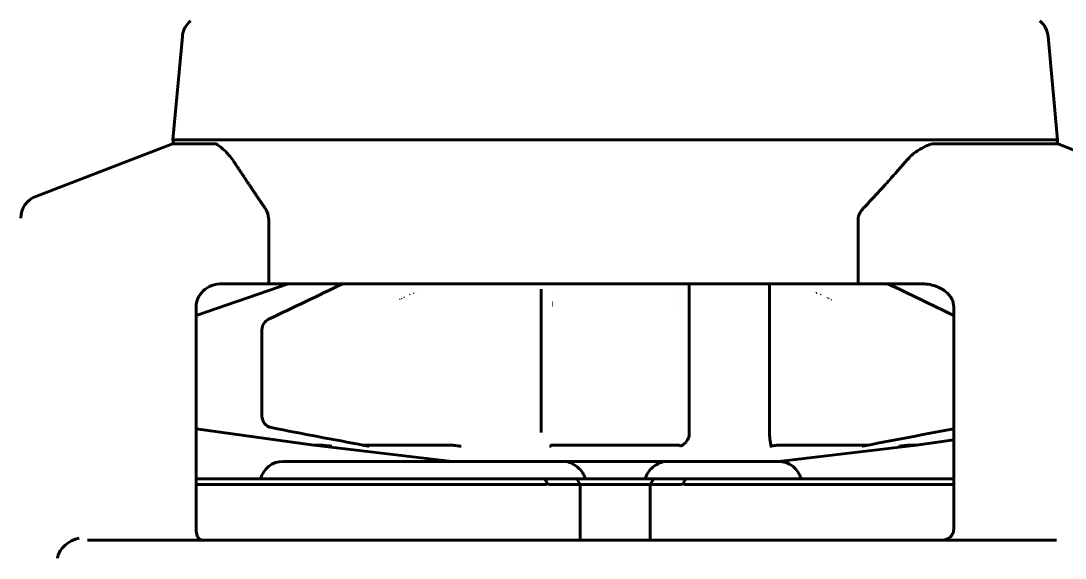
# Model space of a CAD drawing. Header units: millimetres. Extents: x 0 to 51860, y 0 to 5940.
# Drawn here: x 4627.2 to 4716.8, y 1746.2 to 1792.3 of the extents above; entities that cross this region are included whole.
import ezdxf

# ---------------------------------------------------------------- set-up
doc = ezdxf.new("R2010")
doc.units = ezdxf.units.MM
doc.header["$LTSCALE"] = 10
doc.layers.add('가시적인 것(ISO)', color=3, linetype='Continuous', lineweight=40)
doc.layers.add('치수(ISO)', color=2, linetype='Continuous', lineweight=25)
doc.styles.add('치수 텍스트_PSTEK_POSCO', font='isocp.shx')
doc.dimstyles.new('치수_PSTEK_POSCO', dxfattribs={"dimscale": 10, "dimtxt": 3.5, "dimasz": 2.5, "dimexe": 2, "dimexo": 2.5, "dimgap": 1, "dimtad": 1, "dimrnd": 1e-08, "dimdsep": 46, "dimtxsty": '치수 텍스트_PSTEK_POSCO', "dimcen": 0.09, "dimdle": 10, "dimclrd": 7, "dimclre": 7, "dimclrt": 2, "dimadec": 1, "dimazin": 2, "dimtfac": 1, "dimtmove": 0, "dimatfit": 3, "dimfxl": 0, "dimtolj": 1, "dimlwd": -1, "dimlwe": -1, "dimarcsym": 0})

# ---------------------------------------------------------------- blocks, each defined once
blk = doc.blocks.new('*D24')
at = {"layer": 'Defpoints', "color": 0}
for p in [(3893.189, 1812.006), (4763.189, 1812.006), (4763.189, 1549.441)]:
    blk.add_point(p, dxfattribs=at)
at = {"layer": '치수(ISO)', "color": 7}
for p, q in [((3893.189, 1787.006), (3893.189, 1529.441)), ((4763.189, 1787.006), (4763.189, 1529.441)), ((3918.189, 1549.441), (4738.189, 1549.441))]:
    blk.add_line(p, q, dxfattribs=at)
for points in [[(3918.189, 1553.607), (3918.189, 1545.274), (3893.189, 1549.441)], [(4738.189, 1553.607), (4738.189, 1545.274), (4763.189, 1549.441)]]:
    blk.add_solid(points, dxfattribs=at)
at = {"layer": '치수(ISO)', "color": 2, "insert": (4296.675, 1576.941), "char_height": 35, "attachment_point": 4, "style": '치수 텍스트_PSTEK_POSCO'}
blk.add_mtext('\\A1;870', dxfattribs=at)

msp = doc.modelspace()

# ---------------------------------------------------------------- linework, layer by layer
at = {"layer": '가시적인 것(ISO)'}
for p, q in [((4641.0425, 1790.9439), (4640.2373, 1782.0875)), ((4715.3353, 1790.9439), (4716.1405, 1782.0875)), ((4640.1889, 1781.7463), (4628.4709, 1777.2394)), ((4643.6287, 1781.7463), (4640.1889, 1781.7463)), ((4640.2373, 1782.0875), (4716.1405, 1782.0875)), ((4643.6287, 1781.7463), (4643.9097, 1781.7463)), ((4705.4066, 1781.7463), (4705.8949, 1781.7463)), ((4716.1889, 1781.7463), (4705.8951, 1781.7463)), ((4716.1889, 1781.7463), (4737.689, 1773.1462)), ((4648.4568, 1775.2056), (4648.4568, 1769.7463)), ((4699.0216, 1775.2056), (4699.0216, 1769.7463)), ((4650.1254, 1769.7463), (4642.2202, 1767.032)), ((4644.4584, 1769.7463), (4648.4568, 1769.7463)), ((4699.0216, 1769.7463), (4648.4568, 1769.7463)), ((4699.0216, 1769.7463), (4704.4139, 1769.7463)), ((4661.1532, 1769.0858), (4661.157, 1769.0858)), ((4671.8389, 1765.7923), (4671.8389, 1769.2695)), ((4672.7846, 1769.1063), (4672.78, 1769.1063)), ((4683.5976, 1769.1063), (4683.5931, 1769.1063)), ((4684.5389, 1769.5271), (4684.5389, 1765.7923)), ((4691.4174, 1769.5063), (4691.4174, 1756.8844)), ((4695.2208, 1769.0858), (4695.2246, 1769.0858)), ((4672.79, 1768.1063), (4672.7855, 1768.1063)), ((4672.7864, 1767.9063), (4672.7904, 1767.9063)), ((4683.5874, 1767.9063), (4683.5913, 1767.9063)), ((4683.5877, 1768.1063), (4683.5922, 1768.1063)), ((4642.2202, 1767.7463), (4642.2202, 1748.7463)), ((4707.2363, 1767.7463), (4707.2363, 1748.7463)), ((4647.8752, 1765.7923), (4647.8752, 1758.3783)), ((4671.8389, 1765.7923), (4671.8389, 1758.3783)), ((4684.5389, 1758.3783), (4684.5389, 1765.7923)), ((4671.8389, 1756.9875), (4671.8389, 1758.3783)), ((4684.5389, 1758.3783), (4684.5389, 1756.8844)), ((4652.3389, 1755.9063), (4642.2202, 1757.296)), ((4684.5389, 1756.8844), (4684.5389, 1756.8844)), ((4704.0389, 1755.9063), (4707.2363, 1756.3454)), ((4652.9046, 1755.9063), (4652.3389, 1755.9063)), ((4664.1889, 1754.5063), (4652.3389, 1755.9063)), ((4664.1132, 1755.9063), (4656.5072, 1755.9063)), ((4683.5672, 1755.9063), (4672.8106, 1755.9063)), ((4692.1889, 1754.5063), (4704.0389, 1755.9063)), ((4699.8706, 1755.9063), (4692.2648, 1755.9063)), ((4704.0389, 1755.9063), (4703.4732, 1755.9063)), ((4649.6889, 1754.5063), (4673.1032, 1754.5063)), ((4673.1032, 1754.5063), (4673.5626, 1754.5063)), ((4674.2867, 1754.5063), (4673.5626, 1754.5063)), ((4682.0912, 1754.5063), (4674.2867, 1754.5063)), ((4682.8152, 1754.5063), (4682.0912, 1754.5063)), ((4682.8152, 1754.5063), (4683.2746, 1754.5063)), ((4683.2746, 1754.5063), (4692.1889, 1754.5063)), ((4642.2202, 1753.0063), (4672.1519, 1753.0063)), ((4674.8921, 1753.0063), (4672.1519, 1753.0063)), ((4674.8921, 1753.0063), (4675.1889, 1752.5063)), ((4681.4857, 1753.0063), (4674.8921, 1753.0063)), ((4681.4857, 1753.0063), (4681.1889, 1752.5063)), ((4684.2259, 1753.0063), (4681.4857, 1753.0063)), ((4684.2259, 1753.0063), (4707.2363, 1753.0063)), ((4672.0735, 1752.5063), (4642.2202, 1752.5063)), ((4672.5908, 1752.5063), (4675.1889, 1752.5063)), ((4675.1889, 1752.5063), (4681.1889, 1752.5063)), ((4675.1889, 1752.5063), (4675.1889, 1747.7463)), ((4681.1889, 1752.5063), (4683.787, 1752.5063)), ((4681.1889, 1752.5063), (4681.1889, 1747.7463)), ((4707.2363, 1752.5063), (4684.3043, 1752.5063)), ((4632.9019, 1747.7463), (4712.1661, 1747.7463)), ((4713.0465, 1747.7463), (4712.1661, 1747.7463)), ((4716.0462, 1747.7463), (4713.0465, 1747.7463))]:
    msp.add_line(p, q, dxfattribs=at)
for centre, radius, start, end in [((4643.0343, 1790.7628), 2, 130.081559, 174.805164), ((4713.3435, 1790.7628), 2, 5.194836, 49.918441), ((4642.2335, 1782.2105), 2, 183.52502, 193.421989), ((4714.1443, 1782.2105), 2, 346.578011, 356.47498), ((4629.1889, 1775.3727), 2, 111.037509, 180), ((4648.8752, 1765.7923), 1, 115.659287, 180), ((4648.8752, 1758.3783), 1, 180, 259.122388), ((4649.6889, 1752.5063), 2, 90, 165.522488), ((4692.1889, 1752.5063), 2, 14.477512, 90), ((4731.1889, 1719.7463), 36.5, 207.298748, 72.047639)]:
    msp.add_arc(centre, radius, start, end, dxfattribs=at)
for centre, major_axis, ratio, start_param, end_param in [((4690.7318, 1769.5063), (0, -0.9696), 0.7071068, 1.5707984, 1.592282), ((4648.8752, 1758.3783), (-0.1887, -0.982), 0.7006703, 6.2831627, 6.2833423), ((4683.7705, 1756.8716), (-0.0465, -0.8801), 0.8715111, 1.5298126, 1.6313126), ((4692.0984, 1756.8716), (-0.0245, 0.8809), 0.7725995, 1.534756, 1.636228), ((4673.5287, 1752.5063), (2.1602, 0), 0.9258426, 0.2526803, 0.8480621), ((4682.8491, 1752.5063), (-2.1602, 0), 0.9258426, 5.4351232, 6.0305051), ((4817.085, 1688.167), (154.3575, -135.5098), 0.3385996, 3.8815044, 3.8846496), ((4672.1519, 1753.0063), (0.4845, -0.4845), 0.254994, 5.4209211, 6.0335119), ((4684.2259, 1753.0063), (-0.4845, -0.4845), 0.254994, 0.2496734, 0.8622642), ((4539.3947, 1688.2125), (154.249, 135.4145), 0.3385996, 5.5401272, 5.5432746), ((4632.1837, 1746.2302), (-1.7144, -1.0315), 0.7968377, 4.2658467, 5.6247941), ((4631.3442, 1744.7176), (0.9914, -1.5782), 0.1623906, 3.301189, 3.3945689)]:
    msp.add_ellipse(centre, major_axis=major_axis, ratio=ratio, start_param=start_param, end_param=end_param, dxfattribs=at)
for points, knots in [([(4644.6336, 1781.2028), (4644.4892, 1781.3321), (4644.3608, 1781.4503), (4644.1216, 1781.6396), (4644.0128, 1781.7081), (4643.91, 1781.7462)], [-0.13506289, -0.13506289, -0.13506289, -0.13506289, -0.06753699, -0.06753699, 0, 0, 0, 0]), ([(4704.2025, 1781.2028), (4704.4161, 1781.3334), (4704.6172, 1781.4508), (4705.0199, 1781.64), (4705.2134, 1781.7081), (4705.4064, 1781.7465)], [0, 0, 0, 0, 0.08069619, 0.08069619, 0.16131554, 0.16131554, 0.16131554, 0.16131554]), ([(4644.6336, 1781.2028), (4644.771, 1781.0798), (4644.9084, 1780.9399), (4645.1773, 1780.6281), (4645.3076, 1780.4574), (4645.4259, 1780.2786)], [0.00000034, 0.00000034, 0.00000034, 0.00000034, 0.06459836, 0.06459836, 0.12919519, 0.12919519, 0.12919519, 0.12919519]), ([(4704.2025, 1781.2028), (4704.0472, 1781.1078), (4703.8922, 1780.9993), (4703.5953, 1780.7555), (4703.452, 1780.6192), (4703.3238, 1780.4709)], [-0.11761246, -0.11761246, -0.11761246, -0.11761246, -0.05880978, -0.05880978, 0, 0, 0, 0]), ([(4648.1411, 1776.2133), (4648.2032, 1776.1213), (4648.2563, 1776.0251), (4648.3954, 1775.7172), (4648.4568, 1775.4412), (4648.4568, 1775.2056)], [0.53317958, 0.53317958, 0.53317958, 0.53317958, 0.56384142, 0.56384142, 0.63453188, 0.63453188, 0.63453188, 0.63453188]), ([(4699.4697, 1776.2133), (4699.3603, 1776.0986), (4699.2646, 1775.9706), (4699.0919, 1775.659), (4699.0216, 1775.4162), (4699.0216, 1775.2056)], [-0.86340233, -0.86340233, -0.86340233, -0.86340233, -0.81970691, -0.81970691, -0.75651475, -0.75651475, -0.75651475, -0.75651475]), ([(4644.4584, 1769.7463), (4644.1706, 1769.7463), (4643.8309, 1769.6846), (4643.3111, 1769.4829), (4643.0352, 1769.3134), (4642.6546, 1768.9569), (4642.4776, 1768.7122), (4642.2802, 1768.2639), (4642.2202, 1767.9845), (4642.2202, 1767.7463)], [0.94688395, 0.94688395, 0.94688395, 0.94688395, 1.03319942, 1.03319942, 1.11414915, 1.11414915, 1.18965062, 1.18965062, 1.26110631, 1.26110631, 1.26110631, 1.26110631]), ([(4684.5187, 1769.7463), (4684.5191, 1769.7443), (4684.5194, 1769.7423), (4684.532, 1769.6706), (4684.5389, 1769.5992), (4684.5389, 1769.5271)], [0.068482842, 0.068482842, 0.068482842, 0.068482842, 0.069099294, 0.069099294, 0.090638796, 0.090638796, 0.090638796, 0.090638796]), ([(4691.414, 1769.7463), (4691.414, 1769.7443), (4691.4141, 1769.7423), (4691.4155, 1769.6707), (4691.4162, 1769.5992), (4691.4173, 1769.5271)], [-0.022245982, -0.022245982, -0.022245982, -0.022245982, -0.021627649, -0.021627649, -0.000000661, -0.000000661, -0.000000661, -0.000000661]), ([(4707.2363, 1767.7463), (4707.2363, 1767.9672), (4707.1721, 1768.2244), (4706.9576, 1768.6569), (4706.7541, 1768.8965), (4706.3017, 1769.268), (4705.957, 1769.4464), (4705.2768, 1769.6766), (4704.8085, 1769.7463), (4704.4139, 1769.7463)], [0, 0, 0, 0, 0.06627363, 0.06627363, 0.14484515, 0.14484515, 0.24188936, 0.24188936, 0.36026454, 0.36026454, 0.36026454, 0.36026454]), ([(4683.7501, 1755.8026), (4683.75, 1755.8028), (4683.7499, 1755.803), (4683.7497, 1755.8035), (4683.7496, 1755.8039), (4683.7496, 1755.8047), (4683.7496, 1755.8052), (4683.75, 1755.8063), (4683.7504, 1755.8069), (4683.752, 1755.8092), (4683.7539, 1755.8108), (4683.7592, 1755.8145), (4683.7625, 1755.8166), (4683.7921, 1755.8326), (4683.8445, 1755.8543), (4683.96, 1755.9135), (4684.0449, 1755.9637), (4684.233, 1756.1231), (4684.3254, 1756.2302), (4684.4345, 1756.4236), (4684.4662, 1756.4953), (4684.5128, 1756.6433), (4684.5282, 1756.7186), (4684.5349, 1756.7951)], [-0.17743837, -0.17743837, -0.17743837, -0.17743837, -0.17677702, -0.17677702, -0.17537594, -0.17537594, -0.17383115, -0.17383115, -0.17181072, -0.17181072, -0.16731704, -0.16731704, -0.16265994, -0.16265994, -0.1326064, -0.1326064, -0.09277686, -0.09277686, -0.04704162, -0.04704162, -0.02305042, -0.02305042, -0.000001, -0.000001, -0.000001, -0.000001]), ([(4691.467, 1755.802), (4691.4695, 1755.8024), (4691.4719, 1755.8027), (4691.4765, 1755.8035), (4691.4787, 1755.8039), (4691.4832, 1755.8047), (4691.4855, 1755.8052), (4691.4907, 1755.8063), (4691.4935, 1755.807), (4691.5021, 1755.8092), (4691.5074, 1755.8109), (4691.517, 1755.8146), (4691.5212, 1755.8166), (4691.5267, 1755.8199), (4691.5284, 1755.821), (4691.549, 1755.8365), (4691.5511, 1755.8584), (4691.5458, 1755.9241), (4691.5345, 1755.9776), (4691.5032, 1756.1425), (4691.4842, 1756.2504), (4691.4575, 1756.4412), (4691.4488, 1756.5097), (4691.4334, 1756.6508), (4691.4266, 1756.7224), (4691.4209, 1756.7951)], [0.00001251, 0.00001251, 0.00001251, 0.00001251, 0.0009808, 0.0009808, 0.00189477, 0.00189477, 0.00290244, 0.00290244, 0.00422034, 0.00422034, 0.00715142, 0.00715142, 0.0101892, 0.0101892, 0.01178014, 0.01178014, 0.03090189, 0.03090189, 0.05458369, 0.05458369, 0.08084116, 0.08084116, 0.09409803, 0.09409803, 0.10685801, 0.10685801, 0.10685801, 0.10685801]), ([(4652.9046, 1755.9063), (4652.9061, 1755.9063), (4652.9112, 1755.9058), (4652.9165, 1755.9053), (4652.9239, 1755.9046), (4652.9336, 1755.9036), (4652.9435, 1755.9026), (4652.9743, 1755.8994), (4653.0184, 1755.8947), (4653.0585, 1755.8903), (4653.1991, 1755.8749), (4653.4209, 1755.8501), (4653.6588, 1755.8234)], [0, 0, 0, 0, 0.02146474, 0.02146474, 0.02146474, 0.05068728, 0.05068728, 0.05068728, 0.14146876, 0.14146876, 0.14146876, 0.45981638, 0.45981638, 0.45981638, 0.45981638]), ([(4653.659, 1755.8234), (4653.6695, 1755.8222), (4653.6799, 1755.821), (4653.6902, 1755.8199), (4653.71, 1755.8177), (4653.7297, 1755.8155), (4653.7487, 1755.8135), (4653.7707, 1755.8112), (4653.7916, 1755.8091), (4653.8111, 1755.8072), (4653.8326, 1755.8051), (4653.8507, 1755.8034), (4653.8676, 1755.802)], [0, 0, 0, 0, 0.0316505, 0.0316505, 0.0316505, 0.09250874, 0.09250874, 0.09250874, 0.1626906, 0.1626906, 0.1626906, 0.23999863, 0.23999863, 0.23999863, 0.23999863]), ([(4656.9249, 1755.8234), (4656.8097, 1755.844), (4656.701, 1755.8638), (4656.6228, 1755.8789), (4656.586, 1755.886), (4656.5471, 1755.8937), (4656.5239, 1755.8992), (4656.5157, 1755.9011), (4656.508, 1755.9031), (4656.5047, 1755.9045), (4656.5035, 1755.905), (4656.5027, 1755.9055), (4656.5032, 1755.9058), (4656.5034, 1755.906), (4656.5038, 1755.9061), (4656.5045, 1755.9062), (4656.5051, 1755.9062), (4656.506, 1755.9063), (4656.5072, 1755.9063)], [4.3705244, 4.3705244, 4.3705244, 4.3705244, 4.87761679, 4.87761679, 4.87761679, 5.1159836, 5.1159836, 5.1159836, 5.20114838, 5.20114838, 5.20114838, 5.23206714, 5.23206714, 5.23206714, 5.24450172, 5.24450172, 5.24450172, 5.25547633, 5.25547633, 5.25547633, 5.25547633]), ([(4657.001, 1755.802), (4657.0013, 1755.8022), (4657.0016, 1755.8025), (4657.0017, 1755.8027), (4657.0028, 1755.8047), (4656.9991, 1755.8071), (4656.9851, 1755.8109), (4656.9712, 1755.8146), (4656.9498, 1755.8189), (4656.9249, 1755.8234)], [-0.001378038, -0.001378038, -0.001378038, -0.001378038, 0, 0, 0, 0.009820793, 0.009820793, 0.009820793, 0.019553518, 0.019553518, 0.019553518, 0.019553518]), ([(4664.1132, 1755.9063), (4664.1155, 1755.9063), (4664.1181, 1755.9062), (4664.1251, 1755.9059), (4664.1297, 1755.9056), (4664.1438, 1755.9046), (4664.1547, 1755.9036), (4664.198, 1755.8994), (4664.2389, 1755.8945), (4664.3961, 1755.875), (4664.5707, 1755.8508), (4664.7624, 1755.8234)], [0, 0, 0, 0, 0.00824755, 0.00824755, 0.02147946, 0.02147946, 0.0507997, 0.0507997, 0.14283939, 0.14283939, 0.45481202, 0.45481202, 0.45481202, 0.45481202]), ([(4664.7624, 1755.8234), (4664.7718, 1755.822), (4664.7814, 1755.8207), (4664.7913, 1755.8194), (4664.8075, 1755.8173), (4664.8244, 1755.8152), (4664.842, 1755.8133), (4664.8627, 1755.811), (4664.8842, 1755.8089), (4664.9067, 1755.8071), (4664.9316, 1755.805), (4664.9558, 1755.8034), (4664.9813, 1755.802)], [0, 0, 0, 0, 0.03622581, 0.03622581, 0.03622581, 0.09505663, 0.09505663, 0.09505663, 0.16375551, 0.16375551, 0.16375551, 0.2399549, 0.2399549, 0.2399549, 0.2399549]), ([(4672.5459, 1755.802), (4672.5609, 1755.8031), (4672.5743, 1755.8043), (4672.5863, 1755.8058), (4672.5962, 1755.807), (4672.6047, 1755.8083), (4672.612, 1755.8098), (4672.6318, 1755.8138), (4672.6422, 1755.8185), (4672.647, 1755.8234)], [-0.00141171, -0.00141171, -0.00141171, -0.00141171, 0.0578599, 0.0578599, 0.0578599, 0.10666291, 0.10666291, 0.10666291, 0.23858593, 0.23858593, 0.23858593, 0.23858593]), ([(4672.647, 1755.8234), (4672.6545, 1755.8311), (4672.6622, 1755.8384), (4672.6701, 1755.8453), (4672.6879, 1755.8608), (4672.7112, 1755.8781), (4672.7389, 1755.8904), (4672.7484, 1755.8946), (4672.7604, 1755.8991), (4672.7745, 1755.9023), (4672.7796, 1755.9034), (4672.7857, 1755.9045), (4672.7925, 1755.9053), (4672.7952, 1755.9056), (4672.7982, 1755.9058), (4672.8016, 1755.906), (4672.803, 1755.9061), (4672.8045, 1755.9062), (4672.8061, 1755.9062), (4672.8075, 1755.9063), (4672.809, 1755.9063), (4672.8106, 1755.9063)], [14.947429, 14.947429, 14.947429, 14.947429, 15.2419333, 15.2419333, 15.2419333, 15.9048228, 15.9048228, 15.9048228, 16.1330324, 16.1330324, 16.1330324, 16.215888, 16.215888, 16.215888, 16.2478359, 16.2478359, 16.2478359, 16.2614048, 16.2614048, 16.2614048, 16.2738418, 16.2738418, 16.2738418, 16.2738418]), ([(4683.5672, 1755.9062), (4683.5742, 1755.9062), (4683.5801, 1755.9058), (4683.5848, 1755.9053), (4683.5911, 1755.9046), (4683.5968, 1755.9036), (4683.6016, 1755.9026), (4683.6168, 1755.8994), (4683.6297, 1755.8945), (4683.6397, 1755.89), (4683.6817, 1755.8712), (4683.7188, 1755.8383), (4683.7501, 1755.8025)], [0, 0, 0, 0, 0.02147938, 0.02147938, 0.02147938, 0.05079908, 0.05079908, 0.05079908, 0.14283163, 0.14283163, 0.14283163, 0.53185432, 0.53185432, 0.53185432, 0.53185432]), ([(4691.4671, 1755.802), (4691.5156, 1755.809), (4691.5628, 1755.8158), (4691.6085, 1755.8223), (4691.7575, 1755.8437), (4691.9303, 1755.868), (4692.0625, 1755.8849), (4692.1063, 1755.8905), (4692.1559, 1755.8966), (4692.196, 1755.9009), (4692.2102, 1755.9024), (4692.2253, 1755.9039), (4692.2385, 1755.9049), (4692.2434, 1755.9053), (4692.2487, 1755.9056), (4692.2536, 1755.9059), (4692.2556, 1755.906), (4692.2576, 1755.9061), (4692.2596, 1755.9061), (4692.2613, 1755.9062), (4692.263, 1755.9062), (4692.2646, 1755.9062)], [48.7564762, 48.7564762, 48.7564762, 48.7564762, 49.0152979, 49.0152979, 49.0152979, 49.859916, 49.859916, 49.859916, 50.1400051, 50.1400051, 50.1400051, 50.2389011, 50.2389011, 50.2389011, 50.2757364, 50.2757364, 50.2757364, 50.2909612, 50.2909612, 50.2909612, 50.304673, 50.304673, 50.304673, 50.304673]), ([(4699.4529, 1755.8234), (4699.4454, 1755.822), (4699.4382, 1755.8207), (4699.4314, 1755.8194), (4699.4205, 1755.8173), (4699.4106, 1755.8152), (4699.4023, 1755.8133), (4699.3926, 1755.811), (4699.3852, 1755.8089), (4699.3808, 1755.8071), (4699.3759, 1755.805), (4699.3749, 1755.8034), (4699.3768, 1755.802)], [0, 0, 0, 0, 0.0362496, 0.0362496, 0.0362496, 0.09506997, 0.09506997, 0.09506997, 0.16376111, 0.16376111, 0.16376111, 0.23995511, 0.23995511, 0.23995511, 0.23995511]), ([(4699.8706, 1755.9063), (4699.8721, 1755.9063), (4699.8731, 1755.9062), (4699.8748, 1755.9059), (4699.8749, 1755.9056), (4699.8739, 1755.9046), (4699.871, 1755.9036), (4699.856, 1755.8994), (4699.8334, 1755.8945), (4699.7379, 1755.875), (4699.6065, 1755.8508), (4699.4529, 1755.8234)], [0, 0, 0, 0, 0.00824755, 0.00824755, 0.02147945, 0.02147945, 0.05079963, 0.05079963, 0.14283855, 0.14283855, 0.45481211, 0.45481211, 0.45481211, 0.45481211]), ([(4702.5102, 1755.802), (4702.5231, 1755.8031), (4702.5368, 1755.8043), (4702.5524, 1755.8058), (4702.5653, 1755.807), (4702.5789, 1755.8083), (4702.5933, 1755.8098), (4702.6322, 1755.8138), (4702.6755, 1755.8185), (4702.7188, 1755.8234)], [-0.00136281, -0.00136281, -0.00136281, -0.00136281, 0.05786073, 0.05786073, 0.05786073, 0.10666477, 0.10666477, 0.10666477, 0.23858614, 0.23858614, 0.23858614, 0.23858614]), ([(4702.719, 1755.8234), (4702.8142, 1755.8341), (4702.9076, 1755.8446), (4702.9942, 1755.8543), (4703.0365, 1755.859), (4703.0771, 1755.8635), (4703.1155, 1755.8678), (4703.2052, 1755.8778), (4703.3057, 1755.8889), (4703.3774, 1755.8966), (4703.4018, 1755.8992), (4703.4275, 1755.902), (4703.4463, 1755.9039), (4703.4528, 1755.9045), (4703.4597, 1755.9052), (4703.465, 1755.9057), (4703.4688, 1755.906), (4703.4721, 1755.9063), (4703.4732, 1755.9063)], [10.17460727, 10.17460727, 10.17460727, 10.17460727, 10.21982963, 10.21982963, 10.21982963, 10.24191159, 10.24191159, 10.24191159, 10.29345975, 10.29345975, 10.29345975, 10.31100748, 10.31100748, 10.31100748, 10.31710269, 10.31710269, 10.31710269, 10.32150405, 10.32150405, 10.32150405, 10.32150405]), ([(4673.9033, 1754.4968), (4673.8491, 1754.4996), (4673.7936, 1754.502), (4673.7368, 1754.5037), (4673.6799, 1754.5053), (4673.6218, 1754.5063), (4673.5626, 1754.5063)], [-0.045826044, -0.045826044, -0.045826044, -0.045826044, -0.022476312, -0.022476312, -0.022476312, 0.000897662, 0.000897662, 0.000897662, 0.000897662]), ([(4674.2867, 1754.5063), (4674.2232, 1754.5063), (4674.1596, 1754.5053), (4674.0956, 1754.5037), (4674.0317, 1754.502), (4673.9676, 1754.4996), (4673.9033, 1754.4968)], [-0.039594313, -0.039594313, -0.039594313, -0.039594313, -0.01978943, -0.01978943, -0.01978943, -0.000004617, -0.000004617, -0.000004617, -0.000004617]), ([(4674.9575, 1754.0063), (4674.7756, 1754.1548), (4674.5743, 1754.2872), (4674.2124, 1754.4388), (4674.0557, 1754.4792), (4673.9033, 1754.4968)], [-0.1409162, -0.1409162, -0.1409162, -0.1409162, -0.0704581, -0.0704581, -0.01930917, -0.01930917, -0.01930917, -0.01930917]), ([(4682.4745, 1754.4968), (4682.3221, 1754.4792), (4682.1654, 1754.4388), (4681.8035, 1754.2872), (4681.6022, 1754.1548), (4681.4203, 1754.0063)], [-0.48258107, -0.48258107, -0.48258107, -0.48258107, -0.43143271, -0.43143271, -0.36097461, -0.36097461, -0.36097461, -0.36097461]), ([(4682.4745, 1754.4968), (4682.4102, 1754.4996), (4682.3461, 1754.502), (4682.2822, 1754.5037), (4682.2183, 1754.5053), (4682.1546, 1754.5063), (4682.0912, 1754.5063)], [-0.038639387, -0.038639387, -0.038639387, -0.038639387, -0.018880322, -0.018880322, -0.018880322, 0.000898215, 0.000898215, 0.000898215, 0.000898215]), ([(4682.8152, 1754.5063), (4682.7559, 1754.5063), (4682.6978, 1754.5053), (4682.6411, 1754.5037), (4682.5842, 1754.502), (4682.5287, 1754.4996), (4682.4745, 1754.4968)], [-0.046747643, -0.046747643, -0.046747643, -0.046747643, -0.023392114, -0.023392114, -0.023392114, -0.000000911, -0.000000911, -0.000000911, -0.000000911]), ([(4672.3733, 1752.5972), (4672.3443, 1752.5787), (4672.3126, 1752.5619), (4672.2466, 1752.5348), (4672.2124, 1752.5242), (4672.143, 1752.5099), (4672.1078, 1752.5063), (4672.0735, 1752.5063)], [0.242719571, 0.242719571, 0.242719571, 0.242719571, 0.25343194, 0.25343194, 0.263861508, 0.263861508, 0.274291077, 0.274291077, 0.274291077, 0.274291077]), ([(4684.0045, 1752.5972), (4684.0335, 1752.5787), (4684.0652, 1752.5619), (4684.1312, 1752.5348), (4684.1654, 1752.5242), (4684.2348, 1752.5099), (4684.27, 1752.5063), (4684.3043, 1752.5063)], [-0.124040267, -0.124040267, -0.124040267, -0.124040267, -0.113327898, -0.113327898, -0.10289833, -0.10289833, -0.092468761, -0.092468761, -0.092468761, -0.092468761]), ([(4642.7241, 1747.7463), (4642.6586, 1747.7463), (4642.5888, 1747.7713), (4642.4608, 1747.8772), (4642.4024, 1747.9581), (4642.316, 1748.1403), (4642.2801, 1748.2489), (4642.2322, 1748.4895), (4642.2202, 1748.6215), (4642.2202, 1748.7463)], [0.48200301, 0.48200301, 0.48200301, 0.48200301, 0.52453642, 0.52453642, 0.56706983, 0.56706983, 0.60449746, 0.60449746, 0.64192509, 0.64192509, 0.64192509, 0.64192509]), ([(4706.2558, 1747.7463), (4706.3843, 1747.7463), (4706.5227, 1747.7714), (4706.7818, 1747.8846), (4706.9027, 1747.9725), (4707.0656, 1748.1654), (4707.1278, 1748.2662), (4707.2132, 1748.4946), (4707.2363, 1748.6226), (4707.2363, 1748.7463)], [-0.18240469, -0.18240469, -0.18240469, -0.18240469, -0.12830529, -0.12830529, -0.07420589, -0.07420589, -0.03710294, -0.03710294, 0, 0, 0, 0])]:
    msp.add_open_spline(points, degree=3, knots=knots, dxfattribs=at)
for points, weights in [([(4703.3238, 1780.4709), (4701.3303, 1778.1653), (4699.4697, 1776.2133)], [1.01560281825, 1.03714304118, 1.05610773782]), ([(4645.4259, 1780.2786), (4646.8282, 1778.1581), (4648.1411, 1776.2133)], [1.00913582555, 1.01924645653, 1.02799094964]), ([(4660.5263, 1768.7851), (4660.5256, 1768.7858), (4660.5248, 1768.7865)], [1.0023482773, 1.00234792155, 1.00234756394]), ([(4660.9225, 1768.976), (4660.9232, 1768.9753), (4660.9239, 1768.9747)], [1.00220990263, 1.00221048146, 1.00221105865]), ([(4695.4539, 1768.9747), (4695.4546, 1768.9753), (4695.4553, 1768.9759)], [1.00221105629, 1.0022104898, 1.00220992174]), ([(4695.853, 1768.7864), (4695.8522, 1768.7858), (4695.8515, 1768.7851)], [1.00234757588, 1.0023479293, 1.0023482809]), ([(4659.6813, 1768.3838), (4659.6821, 1768.3832), (4659.6829, 1768.3825)], [1.00239184866, 1.00239164116, 1.00239143189]), ([(4659.8408, 1768.4579), (4659.84, 1768.4586), (4659.8392, 1768.4592)], [1.00240992735, 1.00241003334, 1.00241013748]), ([(4660.0374, 1768.5539), (4660.0382, 1768.5533), (4660.039, 1768.5526)], [1.00241547606, 1.00241550646, 1.00241553497]), ([(4696.3388, 1768.5526), (4696.3396, 1768.5532), (4696.3404, 1768.5539)], [1.00241553449, 1.00241550609, 1.00241547582]), ([(4696.5386, 1768.4592), (4696.5378, 1768.4586), (4696.537, 1768.4579)], [1.00241013367, 1.00241002949, 1.00240992346]), ([(4696.6949, 1768.3825), (4696.6957, 1768.3831), (4696.6965, 1768.3838)], [1.00239142456, 1.00239163445, 1.00239184255])]:
    msp.add_rational_spline(points, weights, degree=2, dxfattribs=at)
for points in [[(4648.4422, 1766.6937), (4650.5672, 1767.7144), (4652.6927, 1768.7331), (4654.8199, 1769.7463)], [(4701.5578, 1769.7463), (4703.4517, 1768.8442), (4705.3443, 1767.9378), (4707.2363, 1767.0295)], [(4656.6522, 1755.8732), (4653.9965, 1756.3775), (4651.3415, 1756.8862), (4648.6867, 1757.3963)], [(4707.2363, 1757.3089), (4704.7394, 1756.8293), (4702.2422, 1756.3511), (4699.7445, 1755.8768)]]:
    msp.add_open_spline(points, degree=3, dxfattribs=at)

# ---------------------------------------------------------------- dimensions: what is measured, and where the dimension line sits
at = {"layer": '치수(ISO)', "color": 7}
dim = msp.add_linear_dim(base=(4763.1889, 1549.4408), p1=(3893.1889, 1812.0063), p2=(4763.1889, 1812.0063), dimstyle='치수_PSTEK_POSCO', override={"dimdec": 2, "dimtp": 0, "dimtm": 0, "dimtdec": 2, "dimtofl": 0, "dimatfit": 1}, dxfattribs=at)
dim.commit()
dim.dimension.update_dxf_attribs({"geometry": '*D24', "text_midpoint": (4328.1889, 1549.4408), "dimtype": 160})

doc.saveas('drawing.dxf')
